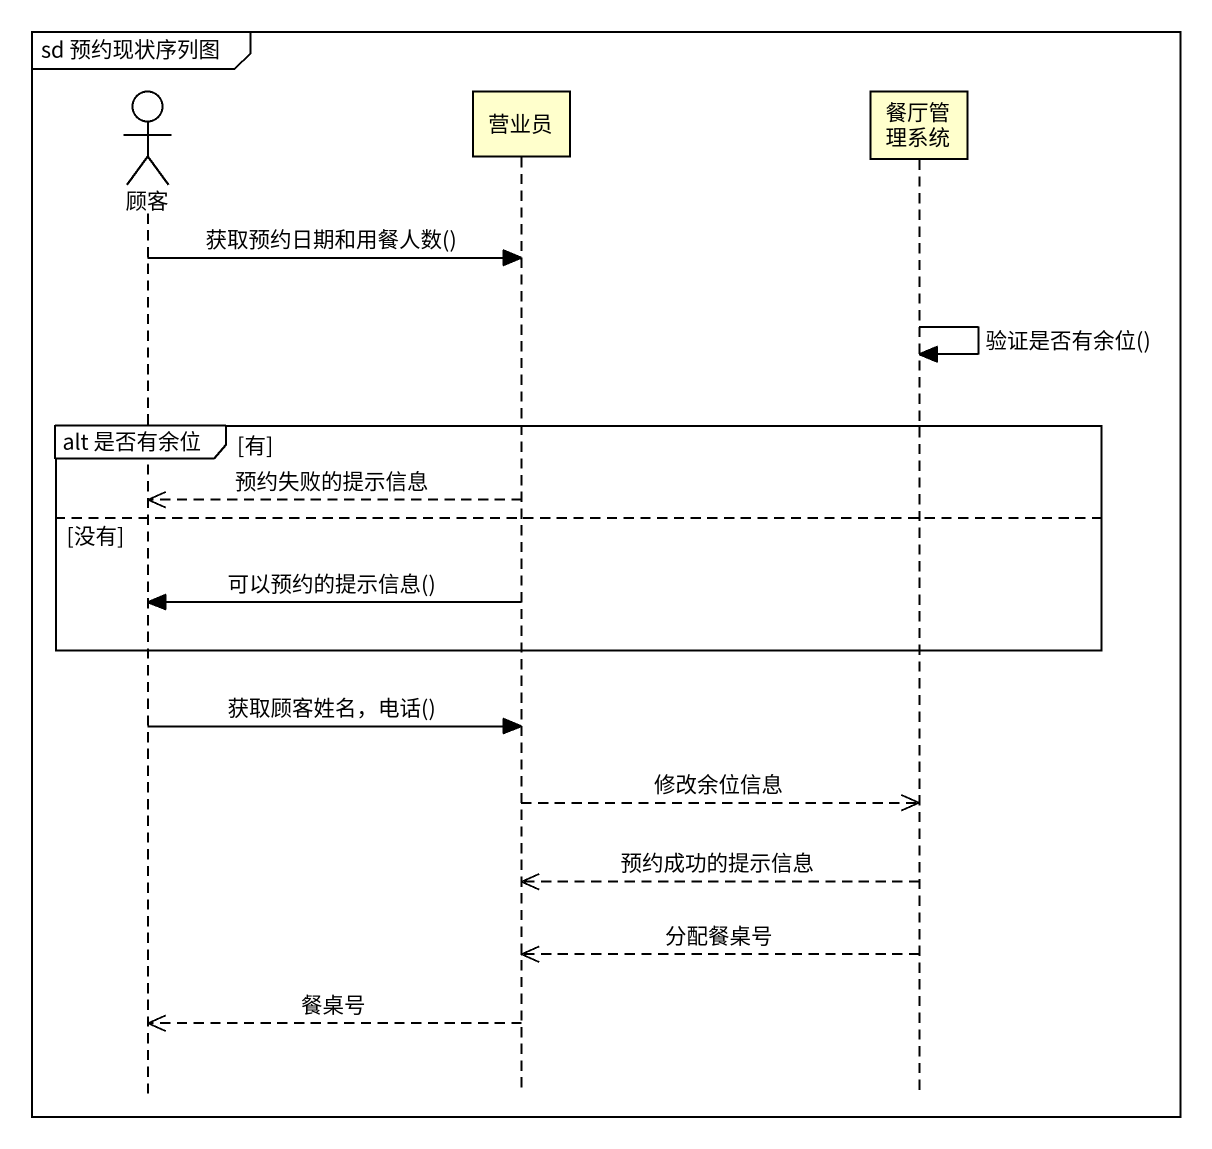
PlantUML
@startuml
mainframe sd 预约现状序列图
hide footbox
actor 顾客
participant 营业员
participant 餐厅管理系统

顾客 -> 营业员 : 获取预约日期和用餐人数()
餐厅管理系统 -> 餐厅管理系统 : 验证是否有余位()
group alt 是否有余位 [有]
  营业员 -->> 顾客 : 预约失败的提示信息
else 没有
  营业员 -> 顾客 : 可以预约的提示信息()
end
顾客 -> 营业员 : 获取顾客姓名，电话()
营业员 -->> 餐厅管理系统 : 修改余位信息
餐厅管理系统 -->> 营业员 : 预约成功的提示信息
餐厅管理系统 -->> 营业员 : 分配餐桌号
营业员 -->> 顾客 : 餐桌号
@enduml
